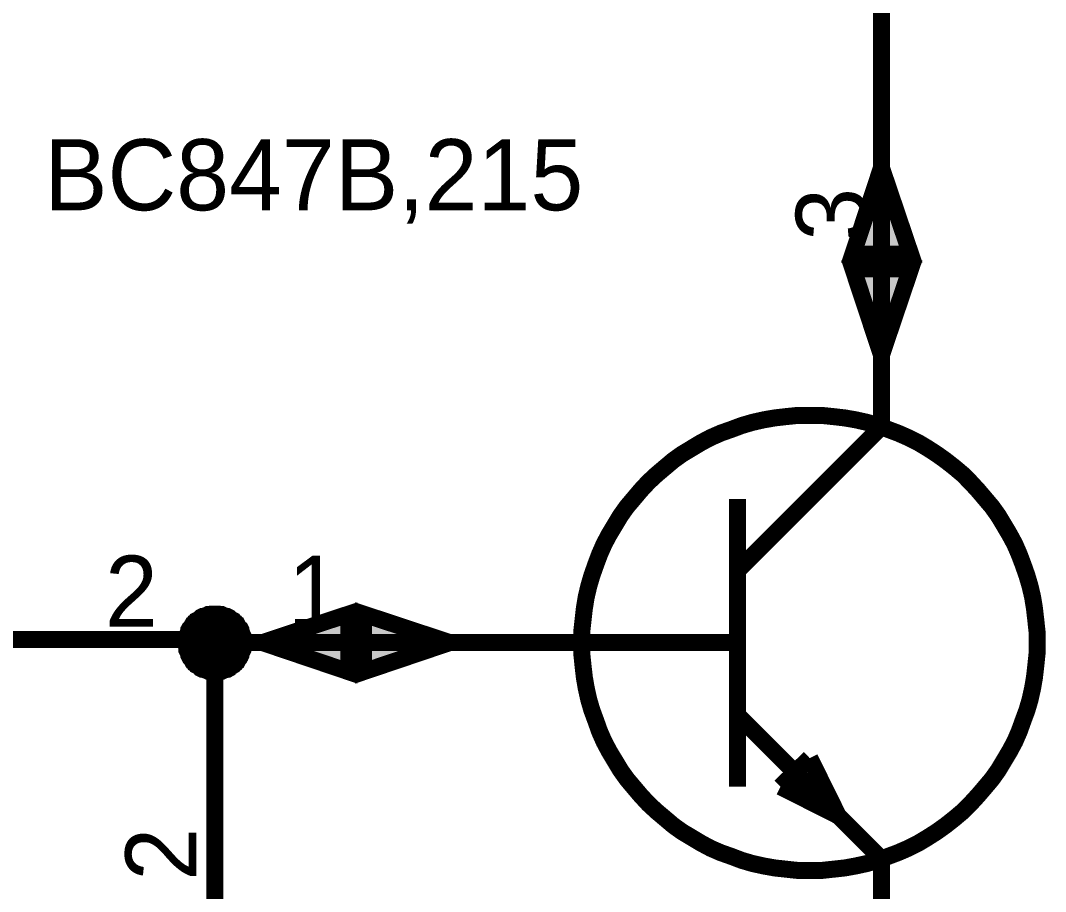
# Model space of a CAD drawing. Header units: millimetres. Extents: x 0 to 800, y 0 to 567.
# Drawn here: x 95.63 to 113.71, y 244.94 to 260.31 of the extents above; entities that cross this region are included whole.
import ezdxf

# ---------------------------------------------------------------- set-up
doc = ezdxf.new("R2010")
doc.units = ezdxf.units.MM
doc.layers.add('Sheet', color=255, linetype='Continuous')

msp = doc.modelspace()

# ---------------------------------------------------------------- linework, layer by layer
at = {"layer": 'Sheet'}
for points, const_width in [([(110.82, 267.609), (110.82, 264.317), (110.82, 256.947)], 0.3), ([(110.82, 254.405), (110.82, 256.947)], 0.3), ([(110.82, 253.14), (110.82, 254.405)], 0.3), ([(105.534, 249.332), (105.534, 249.533), (105.556, 249.735), (105.579, 249.937), (105.612, 250.138), (105.657, 250.329), (105.713, 250.519), (105.78, 250.709), (105.847, 250.889), (105.926, 251.068), (106.015, 251.236), (106.116, 251.404), (106.217, 251.572), (106.329, 251.729), (106.452, 251.874), (106.575, 252.02), (106.71, 252.165), (106.855, 252.3), (107.001, 252.423), (107.147, 252.546), (107.303, 252.658), (107.471, 252.759), (107.639, 252.86), (107.807, 252.949), (107.987, 253.028), (108.177, 253.095), (108.356, 253.162), (108.547, 253.218), (108.748, 253.263), (108.939, 253.296), (109.14, 253.319), (109.353, 253.341), (109.555, 253.341)], 0.3), ([(109.555, 253.341), (109.353, 253.341), (109.14, 253.319), (108.939, 253.296), (108.748, 253.263), (108.547, 253.218), (108.356, 253.162), (108.177, 253.095), (107.987, 253.028), (107.807, 252.949), (107.639, 252.86), (107.471, 252.759), (107.303, 252.658), (107.147, 252.546), (107.001, 252.423), (106.855, 252.3), (106.71, 252.165), (106.575, 252.02), (106.452, 251.874), (106.329, 251.729), (106.217, 251.572), (106.116, 251.404), (106.015, 251.236), (105.926, 251.068), (105.847, 250.889), (105.78, 250.709), (105.713, 250.519), (105.657, 250.329), (105.612, 250.138), (105.579, 249.937), (105.556, 249.735), (105.534, 249.533), (105.534, 249.332)], 0.3), ([(109.555, 253.341), (109.555, 253.341)], 0.3), ([(109.555, 253.341), (109.756, 253.341), (109.969, 253.319), (110.171, 253.296), (110.361, 253.263), (110.563, 253.218), (110.753, 253.162), (110.932, 253.095), (111.111, 253.028), (111.291, 252.949), (111.47, 252.86), (111.638, 252.759), (111.794, 252.658), (111.951, 252.546), (112.108, 252.423), (112.254, 252.3), (112.388, 252.165), (112.522, 252.02), (112.646, 251.874), (112.769, 251.729), (112.881, 251.572), (112.982, 251.404), (113.082, 251.236), (113.172, 251.068), (113.25, 250.889), (113.318, 250.709), (113.385, 250.519), (113.441, 250.329), (113.486, 250.138), (113.519, 249.937), (113.542, 249.735), (113.564, 249.533), (113.564, 249.332)], 0.3), ([(113.564, 249.332), (113.564, 249.533), (113.542, 249.735), (113.519, 249.937), (113.486, 250.138), (113.441, 250.329), (113.385, 250.519), (113.318, 250.709), (113.25, 250.889), (113.172, 251.068), (113.082, 251.236), (112.982, 251.404), (112.881, 251.572), (112.769, 251.729), (112.646, 251.874), (112.522, 252.02), (112.388, 252.165), (112.254, 252.3), (112.108, 252.423), (111.951, 252.546), (111.794, 252.658), (111.638, 252.759), (111.47, 252.86), (111.291, 252.949), (111.111, 253.028), (110.932, 253.095), (110.753, 253.162), (110.563, 253.218), (110.361, 253.263), (110.171, 253.296), (109.969, 253.319), (109.756, 253.341), (109.555, 253.341)], 0.3), ([(108.278, 250.597), (110.82, 253.14)], 0.3), ([(108.278, 251.863), (108.278, 246.79)], 0.3), ([(98.557, 249.332), (98.557, 249.354), (98.557, 249.388), (98.568, 249.41), (98.568, 249.433), (98.568, 249.455), (98.579, 249.477), (98.59, 249.511), (98.601, 249.533), (98.601, 249.556), (98.613, 249.578), (98.624, 249.589), (98.646, 249.612), (98.657, 249.634), (98.669, 249.657), (98.691, 249.668), (98.702, 249.69), (98.725, 249.701), (98.736, 249.724), (98.758, 249.735), (98.781, 249.746), (98.803, 249.769), (98.814, 249.78), (98.837, 249.791), (98.859, 249.791), (98.881, 249.802), (98.915, 249.813), (98.937, 249.825), (98.96, 249.825), (98.982, 249.825), (99.005, 249.836), (99.038, 249.836), (99.061, 249.836)], 0.3), ([(98.557, 249.332), (98.557, 249.354), (98.557, 249.388), (98.568, 249.41), (98.568, 249.433), (98.568, 249.455), (98.579, 249.477), (98.59, 249.511), (98.601, 249.533), (98.601, 249.556), (98.613, 249.578), (98.624, 249.589), (98.646, 249.612), (98.657, 249.634), (98.669, 249.657), (98.691, 249.668), (98.702, 249.69), (98.725, 249.701), (98.736, 249.724), (98.758, 249.735), (98.781, 249.746), (98.803, 249.769), (98.814, 249.78), (98.837, 249.791), (98.859, 249.791), (98.881, 249.802), (98.915, 249.813), (98.937, 249.825), (98.96, 249.825), (98.982, 249.825), (99.005, 249.836), (99.038, 249.836), (99.061, 249.836)], 0.3), ([(98.557, 249.332), (98.557, 249.354), (98.557, 249.388), (98.568, 249.41), (98.568, 249.433), (98.568, 249.455), (98.579, 249.477), (98.59, 249.511), (98.601, 249.533), (98.601, 249.556), (98.613, 249.578), (98.624, 249.589), (98.646, 249.612), (98.657, 249.634), (98.669, 249.657), (98.691, 249.668), (98.702, 249.69), (98.725, 249.701), (98.736, 249.724), (98.758, 249.735), (98.781, 249.746), (98.803, 249.769), (98.814, 249.78), (98.837, 249.791), (98.859, 249.791), (98.881, 249.802), (98.915, 249.813), (98.937, 249.825), (98.96, 249.825), (98.982, 249.825), (99.005, 249.836), (99.038, 249.836), (99.061, 249.836)], 0.3), ([(98.557, 249.332), (98.557, 249.354), (98.557, 249.388), (98.568, 249.41), (98.568, 249.433), (98.568, 249.455), (98.579, 249.477), (98.59, 249.511), (98.601, 249.533), (98.601, 249.556), (98.613, 249.578), (98.624, 249.589), (98.646, 249.612), (98.657, 249.634), (98.669, 249.657), (98.691, 249.668), (98.702, 249.69), (98.725, 249.701), (98.736, 249.724), (98.758, 249.735), (98.781, 249.746), (98.803, 249.769), (98.814, 249.78), (98.837, 249.791), (98.859, 249.791), (98.881, 249.802), (98.915, 249.813), (98.937, 249.825), (98.96, 249.825), (98.982, 249.825), (99.005, 249.836), (99.038, 249.836), (99.061, 249.836)], 0.3), ([(99.061, 249.836), (99.061, 249.836)], 0.3), ([(99.061, 249.836), (99.083, 249.836), (99.117, 249.836), (99.139, 249.825), (99.161, 249.825), (99.184, 249.825), (99.206, 249.813), (99.24, 249.802), (99.262, 249.791), (99.285, 249.791), (99.307, 249.78), (99.318, 249.769), (99.341, 249.746), (99.363, 249.735), (99.385, 249.724), (99.397, 249.701), (99.419, 249.69), (99.43, 249.668), (99.453, 249.657), (99.464, 249.634), (99.475, 249.612), (99.497, 249.589), (99.509, 249.578), (99.52, 249.556), (99.52, 249.533), (99.531, 249.511), (99.542, 249.477), (99.553, 249.455), (99.553, 249.433), (99.553, 249.41), (99.565, 249.388), (99.565, 249.354), (99.565, 249.332)], 0.3), ([(99.061, 249.836), (99.061, 249.836)], 0.3), ([(99.061, 249.836), (99.083, 249.836), (99.117, 249.836), (99.139, 249.825), (99.161, 249.825), (99.184, 249.825), (99.206, 249.813), (99.24, 249.802), (99.262, 249.791), (99.285, 249.791), (99.307, 249.78), (99.318, 249.769), (99.341, 249.746), (99.363, 249.735), (99.385, 249.724), (99.397, 249.701), (99.419, 249.69), (99.43, 249.668), (99.453, 249.657), (99.464, 249.634), (99.475, 249.612), (99.497, 249.589), (99.509, 249.578), (99.52, 249.556), (99.52, 249.533), (99.531, 249.511), (99.542, 249.477), (99.553, 249.455), (99.553, 249.433), (99.553, 249.41), (99.565, 249.388), (99.565, 249.354), (99.565, 249.332)], 0.3), ([(99.061, 249.836), (99.061, 249.836)], 0.3), ([(99.061, 249.836), (99.083, 249.836), (99.117, 249.836), (99.139, 249.825), (99.161, 249.825), (99.184, 249.825), (99.206, 249.813), (99.24, 249.802), (99.262, 249.791), (99.285, 249.791), (99.307, 249.78), (99.318, 249.769), (99.341, 249.746), (99.363, 249.735), (99.385, 249.724), (99.397, 249.701), (99.419, 249.69), (99.43, 249.668), (99.453, 249.657), (99.464, 249.634), (99.475, 249.612), (99.497, 249.589), (99.509, 249.578), (99.52, 249.556), (99.52, 249.533), (99.531, 249.511), (99.542, 249.477), (99.553, 249.455), (99.553, 249.433), (99.553, 249.41), (99.565, 249.388), (99.565, 249.354), (99.565, 249.332)], 0.3), ([(99.061, 249.836), (99.061, 249.836)], 0.3), ([(99.061, 249.836), (99.083, 249.836), (99.117, 249.836), (99.139, 249.825), (99.161, 249.825), (99.184, 249.825), (99.206, 249.813), (99.24, 249.802), (99.262, 249.791), (99.285, 249.791), (99.307, 249.78), (99.318, 249.769), (99.341, 249.746), (99.363, 249.735), (99.385, 249.724), (99.397, 249.701), (99.419, 249.69), (99.43, 249.668), (99.453, 249.657), (99.464, 249.634), (99.475, 249.612), (99.497, 249.589), (99.509, 249.578), (99.52, 249.556), (99.52, 249.533), (99.531, 249.511), (99.542, 249.477), (99.553, 249.455), (99.553, 249.433), (99.553, 249.41), (99.565, 249.388), (99.565, 249.354), (99.565, 249.332)], 0.3), ([(98.557, 249.332), (98.557, 249.354), (98.557, 249.388), (98.568, 249.41), (98.568, 249.433), (98.568, 249.455), (98.579, 249.477), (98.59, 249.511), (98.601, 249.533), (98.601, 249.556), (98.613, 249.578), (98.624, 249.589), (98.646, 249.612), (98.657, 249.634), (98.669, 249.657), (98.691, 249.668), (98.702, 249.69), (98.725, 249.701), (98.736, 249.724), (98.758, 249.735), (98.781, 249.746), (98.803, 249.769), (98.814, 249.78), (98.837, 249.791), (98.859, 249.791), (98.881, 249.802), (98.915, 249.813), (98.937, 249.825), (98.96, 249.825), (98.982, 249.825), (99.005, 249.836), (99.038, 249.836), (99.061, 249.836)], 0.0991), ([(98.557, 249.332), (98.557, 249.354), (98.557, 249.388), (98.568, 249.41), (98.568, 249.433), (98.568, 249.455), (98.579, 249.477), (98.59, 249.511), (98.601, 249.533), (98.601, 249.556), (98.613, 249.578), (98.624, 249.589), (98.646, 249.612), (98.657, 249.634), (98.669, 249.657), (98.691, 249.668), (98.702, 249.69), (98.725, 249.701), (98.736, 249.724), (98.758, 249.735), (98.781, 249.746), (98.803, 249.769), (98.814, 249.78), (98.837, 249.791), (98.859, 249.791), (98.881, 249.802), (98.915, 249.813), (98.937, 249.825), (98.96, 249.825), (98.982, 249.825), (99.005, 249.836), (99.038, 249.836), (99.061, 249.836)], 0.0991), ([(98.557, 249.332), (98.557, 249.354), (98.557, 249.388), (98.568, 249.41), (98.568, 249.433), (98.568, 249.455), (98.579, 249.477), (98.59, 249.511), (98.601, 249.533), (98.601, 249.556), (98.613, 249.578), (98.624, 249.589), (98.646, 249.612), (98.657, 249.634), (98.669, 249.657), (98.691, 249.668), (98.702, 249.69), (98.725, 249.701), (98.736, 249.724), (98.758, 249.735), (98.781, 249.746), (98.803, 249.769), (98.814, 249.78), (98.837, 249.791), (98.859, 249.791), (98.881, 249.802), (98.915, 249.813), (98.937, 249.825), (98.96, 249.825), (98.982, 249.825), (99.005, 249.836), (99.038, 249.836), (99.061, 249.836)], 0.0991), ([(98.557, 249.332), (98.557, 249.354), (98.557, 249.388), (98.568, 249.41), (98.568, 249.433), (98.568, 249.455), (98.579, 249.477), (98.59, 249.511), (98.601, 249.533), (98.601, 249.556), (98.613, 249.578), (98.624, 249.589), (98.646, 249.612), (98.657, 249.634), (98.669, 249.657), (98.691, 249.668), (98.702, 249.69), (98.725, 249.701), (98.736, 249.724), (98.758, 249.735), (98.781, 249.746), (98.803, 249.769), (98.814, 249.78), (98.837, 249.791), (98.859, 249.791), (98.881, 249.802), (98.915, 249.813), (98.937, 249.825), (98.96, 249.825), (98.982, 249.825), (99.005, 249.836), (99.038, 249.836), (99.061, 249.836)], 0.0991), ([(99.061, 249.836), (99.061, 249.836)], 0.0991), ([(99.061, 249.836), (99.083, 249.836), (99.117, 249.836), (99.139, 249.825), (99.161, 249.825), (99.184, 249.825), (99.206, 249.813), (99.24, 249.802), (99.262, 249.791), (99.285, 249.791), (99.307, 249.78), (99.318, 249.769), (99.341, 249.746), (99.363, 249.735), (99.385, 249.724), (99.397, 249.701), (99.419, 249.69), (99.43, 249.668), (99.453, 249.657), (99.464, 249.634), (99.475, 249.612), (99.497, 249.589), (99.509, 249.578), (99.52, 249.556), (99.52, 249.533), (99.531, 249.511), (99.542, 249.477), (99.553, 249.455), (99.553, 249.433), (99.553, 249.41), (99.565, 249.388), (99.565, 249.354), (99.565, 249.332)], 0.0991), ([(99.061, 249.836), (99.061, 249.836)], 0.0991), ([(99.061, 249.836), (99.083, 249.836), (99.117, 249.836), (99.139, 249.825), (99.161, 249.825), (99.184, 249.825), (99.206, 249.813), (99.24, 249.802), (99.262, 249.791), (99.285, 249.791), (99.307, 249.78), (99.318, 249.769), (99.341, 249.746), (99.363, 249.735), (99.385, 249.724), (99.397, 249.701), (99.419, 249.69), (99.43, 249.668), (99.453, 249.657), (99.464, 249.634), (99.475, 249.612), (99.497, 249.589), (99.509, 249.578), (99.52, 249.556), (99.52, 249.533), (99.531, 249.511), (99.542, 249.477), (99.553, 249.455), (99.553, 249.433), (99.553, 249.41), (99.565, 249.388), (99.565, 249.354), (99.565, 249.332)], 0.0991), ([(99.061, 249.836), (99.061, 249.836)], 0.0991), ([(99.061, 249.836), (99.083, 249.836), (99.117, 249.836), (99.139, 249.825), (99.161, 249.825), (99.184, 249.825), (99.206, 249.813), (99.24, 249.802), (99.262, 249.791), (99.285, 249.791), (99.307, 249.78), (99.318, 249.769), (99.341, 249.746), (99.363, 249.735), (99.385, 249.724), (99.397, 249.701), (99.419, 249.69), (99.43, 249.668), (99.453, 249.657), (99.464, 249.634), (99.475, 249.612), (99.497, 249.589), (99.509, 249.578), (99.52, 249.556), (99.52, 249.533), (99.531, 249.511), (99.542, 249.477), (99.553, 249.455), (99.553, 249.433), (99.553, 249.41), (99.565, 249.388), (99.565, 249.354), (99.565, 249.332)], 0.0991), ([(99.061, 249.836), (99.061, 249.836)], 0.0991), ([(99.061, 249.836), (99.083, 249.836), (99.117, 249.836), (99.139, 249.825), (99.161, 249.825), (99.184, 249.825), (99.206, 249.813), (99.24, 249.802), (99.262, 249.791), (99.285, 249.791), (99.307, 249.78), (99.318, 249.769), (99.341, 249.746), (99.363, 249.735), (99.385, 249.724), (99.397, 249.701), (99.419, 249.69), (99.43, 249.668), (99.453, 249.657), (99.464, 249.634), (99.475, 249.612), (99.497, 249.589), (99.509, 249.578), (99.52, 249.556), (99.52, 249.533), (99.531, 249.511), (99.542, 249.477), (99.553, 249.455), (99.553, 249.433), (99.553, 249.41), (99.565, 249.388), (99.565, 249.354), (99.565, 249.332)], 0.0991), ([(95.04, 249.388), (97.537, 249.388)], 0.3), ([(97.537, 249.388), (99.061, 249.388), (99.061, 249.332), (100.662, 249.332)], 0.3), ([(99.061, 248.817), (99.038, 248.817), (99.005, 248.817), (98.982, 248.828), (98.96, 248.828), (98.937, 248.828), (98.915, 248.839), (98.881, 248.85), (98.859, 248.861), (98.837, 248.861), (98.814, 248.873), (98.803, 248.895), (98.781, 248.906), (98.758, 248.917), (98.736, 248.929), (98.725, 248.951), (98.702, 248.962), (98.691, 248.985), (98.669, 248.996), (98.657, 249.018), (98.646, 249.041), (98.624, 249.063), (98.613, 249.085), (98.601, 249.108), (98.601, 249.13), (98.59, 249.153), (98.579, 249.175), (98.568, 249.197), (98.568, 249.231), (98.568, 249.253), (98.557, 249.276), (98.557, 249.309), (98.557, 249.332)], 0.3), ([(98.557, 249.332), (98.557, 249.332)], 0.3), ([(99.061, 248.817), (99.038, 248.817), (99.005, 248.817), (98.982, 248.828), (98.96, 248.828), (98.937, 248.828), (98.915, 248.839), (98.881, 248.85), (98.859, 248.861), (98.837, 248.861), (98.814, 248.873), (98.803, 248.895), (98.781, 248.906), (98.758, 248.917), (98.736, 248.929), (98.725, 248.951), (98.702, 248.962), (98.691, 248.985), (98.669, 248.996), (98.657, 249.018), (98.646, 249.041), (98.624, 249.063), (98.613, 249.085), (98.601, 249.108), (98.601, 249.13), (98.59, 249.153), (98.579, 249.175), (98.568, 249.197), (98.568, 249.231), (98.568, 249.253), (98.557, 249.276), (98.557, 249.309), (98.557, 249.332)], 0.3), ([(98.557, 249.332), (98.557, 249.332)], 0.3), ([(99.061, 248.817), (99.038, 248.817), (99.005, 248.817), (98.982, 248.828), (98.96, 248.828), (98.937, 248.828), (98.915, 248.839), (98.881, 248.85), (98.859, 248.861), (98.837, 248.861), (98.814, 248.873), (98.803, 248.895), (98.781, 248.906), (98.758, 248.917), (98.736, 248.929), (98.725, 248.951), (98.702, 248.962), (98.691, 248.985), (98.669, 248.996), (98.657, 249.018), (98.646, 249.041), (98.624, 249.063), (98.613, 249.085), (98.601, 249.108), (98.601, 249.13), (98.59, 249.153), (98.579, 249.175), (98.568, 249.197), (98.568, 249.231), (98.568, 249.253), (98.557, 249.276), (98.557, 249.309), (98.557, 249.332)], 0.3), ([(98.557, 249.332), (98.557, 249.332)], 0.3), ([(99.061, 248.817), (99.038, 248.817), (99.005, 248.817), (98.982, 248.828), (98.96, 248.828), (98.937, 248.828), (98.915, 248.839), (98.881, 248.85), (98.859, 248.861), (98.837, 248.861), (98.814, 248.873), (98.803, 248.895), (98.781, 248.906), (98.758, 248.917), (98.736, 248.929), (98.725, 248.951), (98.702, 248.962), (98.691, 248.985), (98.669, 248.996), (98.657, 249.018), (98.646, 249.041), (98.624, 249.063), (98.613, 249.085), (98.601, 249.108), (98.601, 249.13), (98.59, 249.153), (98.579, 249.175), (98.568, 249.197), (98.568, 249.231), (98.568, 249.253), (98.557, 249.276), (98.557, 249.309), (98.557, 249.332)], 0.3), ([(98.557, 249.332), (98.557, 249.332)], 0.3), ([(99.061, 248.817), (99.038, 248.817), (99.005, 248.817), (98.982, 248.828), (98.96, 248.828), (98.937, 248.828), (98.915, 248.839), (98.881, 248.85), (98.859, 248.861), (98.837, 248.861), (98.814, 248.873), (98.803, 248.895), (98.781, 248.906), (98.758, 248.917), (98.736, 248.929), (98.725, 248.951), (98.702, 248.962), (98.691, 248.985), (98.669, 248.996), (98.657, 249.018), (98.646, 249.041), (98.624, 249.063), (98.613, 249.085), (98.601, 249.108), (98.601, 249.13), (98.59, 249.153), (98.579, 249.175), (98.568, 249.197), (98.568, 249.231), (98.568, 249.253), (98.557, 249.276), (98.557, 249.309), (98.557, 249.332)], 0.0991), ([(98.557, 249.332), (98.557, 249.332)], 0.0991), ([(99.061, 248.817), (99.038, 248.817), (99.005, 248.817), (98.982, 248.828), (98.96, 248.828), (98.937, 248.828), (98.915, 248.839), (98.881, 248.85), (98.859, 248.861), (98.837, 248.861), (98.814, 248.873), (98.803, 248.895), (98.781, 248.906), (98.758, 248.917), (98.736, 248.929), (98.725, 248.951), (98.702, 248.962), (98.691, 248.985), (98.669, 248.996), (98.657, 249.018), (98.646, 249.041), (98.624, 249.063), (98.613, 249.085), (98.601, 249.108), (98.601, 249.13), (98.59, 249.153), (98.579, 249.175), (98.568, 249.197), (98.568, 249.231), (98.568, 249.253), (98.557, 249.276), (98.557, 249.309), (98.557, 249.332)], 0.0991), ([(98.557, 249.332), (98.557, 249.332)], 0.0991), ([(99.061, 248.817), (99.038, 248.817), (99.005, 248.817), (98.982, 248.828), (98.96, 248.828), (98.937, 248.828), (98.915, 248.839), (98.881, 248.85), (98.859, 248.861), (98.837, 248.861), (98.814, 248.873), (98.803, 248.895), (98.781, 248.906), (98.758, 248.917), (98.736, 248.929), (98.725, 248.951), (98.702, 248.962), (98.691, 248.985), (98.669, 248.996), (98.657, 249.018), (98.646, 249.041), (98.624, 249.063), (98.613, 249.085), (98.601, 249.108), (98.601, 249.13), (98.59, 249.153), (98.579, 249.175), (98.568, 249.197), (98.568, 249.231), (98.568, 249.253), (98.557, 249.276), (98.557, 249.309), (98.557, 249.332)], 0.0991), ([(98.557, 249.332), (98.557, 249.332)], 0.0991), ([(99.061, 248.817), (99.038, 248.817), (99.005, 248.817), (98.982, 248.828), (98.96, 248.828), (98.937, 248.828), (98.915, 248.839), (98.881, 248.85), (98.859, 248.861), (98.837, 248.861), (98.814, 248.873), (98.803, 248.895), (98.781, 248.906), (98.758, 248.917), (98.736, 248.929), (98.725, 248.951), (98.702, 248.962), (98.691, 248.985), (98.669, 248.996), (98.657, 249.018), (98.646, 249.041), (98.624, 249.063), (98.613, 249.085), (98.601, 249.108), (98.601, 249.13), (98.59, 249.153), (98.579, 249.175), (98.568, 249.197), (98.568, 249.231), (98.568, 249.253), (98.557, 249.276), (98.557, 249.309), (98.557, 249.332)], 0.0991), ([(98.557, 249.332), (98.557, 249.332)], 0.0991), ([(99.061, 248.122), (99.061, 249.332)], 0.3), ([(99.565, 249.332), (99.565, 249.309), (99.565, 249.276), (99.553, 249.253), (99.553, 249.231), (99.553, 249.197), (99.542, 249.175), (99.531, 249.153), (99.52, 249.13), (99.52, 249.108), (99.509, 249.085), (99.497, 249.063), (99.475, 249.041), (99.464, 249.018), (99.453, 248.996), (99.43, 248.985), (99.419, 248.962), (99.397, 248.951), (99.385, 248.929), (99.363, 248.917), (99.341, 248.906), (99.318, 248.895), (99.307, 248.873), (99.285, 248.861), (99.262, 248.861), (99.24, 248.85), (99.206, 248.839), (99.184, 248.828), (99.161, 248.828), (99.139, 248.828), (99.117, 248.817), (99.083, 248.817), (99.061, 248.817)], 0.3), ([(99.565, 249.332), (99.565, 249.309), (99.565, 249.276), (99.553, 249.253), (99.553, 249.231), (99.553, 249.197), (99.542, 249.175), (99.531, 249.153), (99.52, 249.13), (99.52, 249.108), (99.509, 249.085), (99.497, 249.063), (99.475, 249.041), (99.464, 249.018), (99.453, 248.996), (99.43, 248.985), (99.419, 248.962), (99.397, 248.951), (99.385, 248.929), (99.363, 248.917), (99.341, 248.906), (99.318, 248.895), (99.307, 248.873), (99.285, 248.861), (99.262, 248.861), (99.24, 248.85), (99.206, 248.839), (99.184, 248.828), (99.161, 248.828), (99.139, 248.828), (99.117, 248.817), (99.083, 248.817), (99.061, 248.817)], 0.3), ([(99.565, 249.332), (99.565, 249.309), (99.565, 249.276), (99.553, 249.253), (99.553, 249.231), (99.553, 249.197), (99.542, 249.175), (99.531, 249.153), (99.52, 249.13), (99.52, 249.108), (99.509, 249.085), (99.497, 249.063), (99.475, 249.041), (99.464, 249.018), (99.453, 248.996), (99.43, 248.985), (99.419, 248.962), (99.397, 248.951), (99.385, 248.929), (99.363, 248.917), (99.341, 248.906), (99.318, 248.895), (99.307, 248.873), (99.285, 248.861), (99.262, 248.861), (99.24, 248.85), (99.206, 248.839), (99.184, 248.828), (99.161, 248.828), (99.139, 248.828), (99.117, 248.817), (99.083, 248.817), (99.061, 248.817)], 0.3), ([(99.565, 249.332), (99.565, 249.309), (99.565, 249.276), (99.553, 249.253), (99.553, 249.231), (99.553, 249.197), (99.542, 249.175), (99.531, 249.153), (99.52, 249.13), (99.52, 249.108), (99.509, 249.085), (99.497, 249.063), (99.475, 249.041), (99.464, 249.018), (99.453, 248.996), (99.43, 248.985), (99.419, 248.962), (99.397, 248.951), (99.385, 248.929), (99.363, 248.917), (99.341, 248.906), (99.318, 248.895), (99.307, 248.873), (99.285, 248.861), (99.262, 248.861), (99.24, 248.85), (99.206, 248.839), (99.184, 248.828), (99.161, 248.828), (99.139, 248.828), (99.117, 248.817), (99.083, 248.817), (99.061, 248.817)], 0.3), ([(99.565, 249.332), (99.565, 249.309), (99.565, 249.276), (99.553, 249.253), (99.553, 249.231), (99.553, 249.197), (99.542, 249.175), (99.531, 249.153), (99.52, 249.13), (99.52, 249.108), (99.509, 249.085), (99.497, 249.063), (99.475, 249.041), (99.464, 249.018), (99.453, 248.996), (99.43, 248.985), (99.419, 248.962), (99.397, 248.951), (99.385, 248.929), (99.363, 248.917), (99.341, 248.906), (99.318, 248.895), (99.307, 248.873), (99.285, 248.861), (99.262, 248.861), (99.24, 248.85), (99.206, 248.839), (99.184, 248.828), (99.161, 248.828), (99.139, 248.828), (99.117, 248.817), (99.083, 248.817), (99.061, 248.817)], 0.0991), ([(99.565, 249.332), (99.565, 249.309), (99.565, 249.276), (99.553, 249.253), (99.553, 249.231), (99.553, 249.197), (99.542, 249.175), (99.531, 249.153), (99.52, 249.13), (99.52, 249.108), (99.509, 249.085), (99.497, 249.063), (99.475, 249.041), (99.464, 249.018), (99.453, 248.996), (99.43, 248.985), (99.419, 248.962), (99.397, 248.951), (99.385, 248.929), (99.363, 248.917), (99.341, 248.906), (99.318, 248.895), (99.307, 248.873), (99.285, 248.861), (99.262, 248.861), (99.24, 248.85), (99.206, 248.839), (99.184, 248.828), (99.161, 248.828), (99.139, 248.828), (99.117, 248.817), (99.083, 248.817), (99.061, 248.817)], 0.0991), ([(99.565, 249.332), (99.565, 249.309), (99.565, 249.276), (99.553, 249.253), (99.553, 249.231), (99.553, 249.197), (99.542, 249.175), (99.531, 249.153), (99.52, 249.13), (99.52, 249.108), (99.509, 249.085), (99.497, 249.063), (99.475, 249.041), (99.464, 249.018), (99.453, 248.996), (99.43, 248.985), (99.419, 248.962), (99.397, 248.951), (99.385, 248.929), (99.363, 248.917), (99.341, 248.906), (99.318, 248.895), (99.307, 248.873), (99.285, 248.861), (99.262, 248.861), (99.24, 248.85), (99.206, 248.839), (99.184, 248.828), (99.161, 248.828), (99.139, 248.828), (99.117, 248.817), (99.083, 248.817), (99.061, 248.817)], 0.0991), ([(99.565, 249.332), (99.565, 249.309), (99.565, 249.276), (99.553, 249.253), (99.553, 249.231), (99.553, 249.197), (99.542, 249.175), (99.531, 249.153), (99.52, 249.13), (99.52, 249.108), (99.509, 249.085), (99.497, 249.063), (99.475, 249.041), (99.464, 249.018), (99.453, 248.996), (99.43, 248.985), (99.419, 248.962), (99.397, 248.951), (99.385, 248.929), (99.363, 248.917), (99.341, 248.906), (99.318, 248.895), (99.307, 248.873), (99.285, 248.861), (99.262, 248.861), (99.24, 248.85), (99.206, 248.839), (99.184, 248.828), (99.161, 248.828), (99.139, 248.828), (99.117, 248.817), (99.083, 248.817), (99.061, 248.817)], 0.0991), ([(99.565, 249.332), (99.565, 249.332), (99.565, 249.332), (99.565, 249.332), (99.565, 249.332), (99.565, 249.332), (99.565, 249.332), (99.565, 249.332), (99.565, 249.332), (99.565, 249.332), (99.565, 249.332), (99.565, 249.332), (99.565, 249.332), (99.565, 249.332), (99.565, 249.332), (99.565, 249.332), (99.565, 249.332), (99.565, 249.332), (99.565, 249.332), (99.565, 249.332), (99.565, 249.332), (99.565, 249.332), (99.565, 249.332), (99.565, 249.332), (99.565, 249.332), (99.565, 249.332), (99.565, 249.332), (99.565, 249.332), (99.565, 249.332), (99.565, 249.332), (99.565, 249.332), (99.565, 249.332), (99.565, 249.332)], 0.3), ([(99.565, 249.332), (99.565, 249.332)], 0.3), ([(99.565, 249.332), (99.565, 249.332), (99.565, 249.332), (99.565, 249.332), (99.565, 249.332), (99.565, 249.332), (99.565, 249.332), (99.565, 249.332), (99.565, 249.332), (99.565, 249.332), (99.565, 249.332), (99.565, 249.332), (99.565, 249.332), (99.565, 249.332), (99.565, 249.332), (99.565, 249.332), (99.565, 249.332), (99.565, 249.332), (99.565, 249.332), (99.565, 249.332), (99.565, 249.332), (99.565, 249.332), (99.565, 249.332), (99.565, 249.332), (99.565, 249.332), (99.565, 249.332), (99.565, 249.332), (99.565, 249.332), (99.565, 249.332), (99.565, 249.332), (99.565, 249.332), (99.565, 249.332), (99.565, 249.332)], 0.3), ([(99.565, 249.332), (99.565, 249.332)], 0.3), ([(99.565, 249.332), (99.565, 249.332), (99.565, 249.332), (99.565, 249.332), (99.565, 249.332), (99.565, 249.332), (99.565, 249.332), (99.565, 249.332), (99.565, 249.332), (99.565, 249.332), (99.565, 249.332), (99.565, 249.332), (99.565, 249.332), (99.565, 249.332), (99.565, 249.332), (99.565, 249.332), (99.565, 249.332), (99.565, 249.332), (99.565, 249.332), (99.565, 249.332), (99.565, 249.332), (99.565, 249.332), (99.565, 249.332), (99.565, 249.332), (99.565, 249.332), (99.565, 249.332), (99.565, 249.332), (99.565, 249.332), (99.565, 249.332), (99.565, 249.332), (99.565, 249.332), (99.565, 249.332), (99.565, 249.332)], 0.3), ([(99.565, 249.332), (99.565, 249.332)], 0.3), ([(99.565, 249.332), (99.565, 249.332), (99.565, 249.332), (99.565, 249.332), (99.565, 249.332), (99.565, 249.332), (99.565, 249.332), (99.565, 249.332), (99.565, 249.332), (99.565, 249.332), (99.565, 249.332), (99.565, 249.332), (99.565, 249.332), (99.565, 249.332), (99.565, 249.332), (99.565, 249.332), (99.565, 249.332), (99.565, 249.332), (99.565, 249.332), (99.565, 249.332), (99.565, 249.332), (99.565, 249.332), (99.565, 249.332), (99.565, 249.332), (99.565, 249.332), (99.565, 249.332), (99.565, 249.332), (99.565, 249.332), (99.565, 249.332), (99.565, 249.332), (99.565, 249.332), (99.565, 249.332), (99.565, 249.332)], 0.3), ([(99.565, 249.332), (99.565, 249.332)], 0.3), ([(99.565, 249.332), (99.565, 249.332), (99.565, 249.332), (99.565, 249.332), (99.565, 249.332), (99.565, 249.332), (99.565, 249.332), (99.565, 249.332), (99.565, 249.332), (99.565, 249.332), (99.565, 249.332), (99.565, 249.332), (99.565, 249.332), (99.565, 249.332), (99.565, 249.332), (99.565, 249.332), (99.565, 249.332), (99.565, 249.332), (99.565, 249.332), (99.565, 249.332), (99.565, 249.332), (99.565, 249.332), (99.565, 249.332), (99.565, 249.332), (99.565, 249.332), (99.565, 249.332), (99.565, 249.332), (99.565, 249.332), (99.565, 249.332), (99.565, 249.332), (99.565, 249.332), (99.565, 249.332), (99.565, 249.332)], 0.0991), ([(99.565, 249.332), (99.565, 249.332)], 0.0991), ([(99.565, 249.332), (99.565, 249.332), (99.565, 249.332), (99.565, 249.332), (99.565, 249.332), (99.565, 249.332), (99.565, 249.332), (99.565, 249.332), (99.565, 249.332), (99.565, 249.332), (99.565, 249.332), (99.565, 249.332), (99.565, 249.332), (99.565, 249.332), (99.565, 249.332), (99.565, 249.332), (99.565, 249.332), (99.565, 249.332), (99.565, 249.332), (99.565, 249.332), (99.565, 249.332), (99.565, 249.332), (99.565, 249.332), (99.565, 249.332), (99.565, 249.332), (99.565, 249.332), (99.565, 249.332), (99.565, 249.332), (99.565, 249.332), (99.565, 249.332), (99.565, 249.332), (99.565, 249.332), (99.565, 249.332)], 0.0991), ([(99.565, 249.332), (99.565, 249.332)], 0.0991), ([(99.565, 249.332), (99.565, 249.332), (99.565, 249.332), (99.565, 249.332), (99.565, 249.332), (99.565, 249.332), (99.565, 249.332), (99.565, 249.332), (99.565, 249.332), (99.565, 249.332), (99.565, 249.332), (99.565, 249.332), (99.565, 249.332), (99.565, 249.332), (99.565, 249.332), (99.565, 249.332), (99.565, 249.332), (99.565, 249.332), (99.565, 249.332), (99.565, 249.332), (99.565, 249.332), (99.565, 249.332), (99.565, 249.332), (99.565, 249.332), (99.565, 249.332), (99.565, 249.332), (99.565, 249.332), (99.565, 249.332), (99.565, 249.332), (99.565, 249.332), (99.565, 249.332), (99.565, 249.332), (99.565, 249.332)], 0.0991), ([(99.565, 249.332), (99.565, 249.332)], 0.0991), ([(99.565, 249.332), (99.565, 249.332), (99.565, 249.332), (99.565, 249.332), (99.565, 249.332), (99.565, 249.332), (99.565, 249.332), (99.565, 249.332), (99.565, 249.332), (99.565, 249.332), (99.565, 249.332), (99.565, 249.332), (99.565, 249.332), (99.565, 249.332), (99.565, 249.332), (99.565, 249.332), (99.565, 249.332), (99.565, 249.332), (99.565, 249.332), (99.565, 249.332), (99.565, 249.332), (99.565, 249.332), (99.565, 249.332), (99.565, 249.332), (99.565, 249.332), (99.565, 249.332), (99.565, 249.332), (99.565, 249.332), (99.565, 249.332), (99.565, 249.332), (99.565, 249.332), (99.565, 249.332), (99.565, 249.332)], 0.0991), ([(99.565, 249.332), (99.565, 249.332)], 0.0991), ([(103.204, 249.332), (100.662, 249.332)], 0.3), ([(103.204, 249.332), (108.278, 249.332)], 0.3), ([(109.555, 245.311), (109.353, 245.311), (109.14, 245.334), (108.939, 245.356), (108.748, 245.39), (108.547, 245.434), (108.356, 245.49), (108.177, 245.558), (107.987, 245.625), (107.807, 245.703), (107.639, 245.793), (107.471, 245.894), (107.303, 245.994), (107.147, 246.106), (107.001, 246.23), (106.855, 246.353), (106.71, 246.487), (106.575, 246.633), (106.452, 246.778), (106.329, 246.924), (106.217, 247.081), (106.116, 247.249), (106.015, 247.417), (105.926, 247.585), (105.847, 247.764), (105.78, 247.954), (105.713, 248.134), (105.657, 248.324), (105.612, 248.526), (105.579, 248.716), (105.556, 248.917), (105.534, 249.13), (105.534, 249.332)], 0.3), ([(105.534, 249.332), (105.534, 249.332)], 0.3), ([(105.534, 249.332), (105.534, 249.13), (105.556, 248.917), (105.579, 248.716), (105.612, 248.526), (105.657, 248.324), (105.713, 248.134), (105.78, 247.954), (105.847, 247.764), (105.926, 247.585), (106.015, 247.417), (106.116, 247.249), (106.217, 247.081), (106.329, 246.924), (106.452, 246.778), (106.575, 246.633), (106.71, 246.487), (106.855, 246.353), (107.001, 246.23), (107.147, 246.106), (107.303, 245.994), (107.471, 245.894), (107.639, 245.793), (107.807, 245.703), (107.987, 245.625), (108.177, 245.558), (108.356, 245.49), (108.547, 245.434), (108.748, 245.39), (108.939, 245.356), (109.14, 245.334), (109.353, 245.311), (109.555, 245.311)], 0.3), ([(113.564, 249.332), (113.564, 249.13), (113.542, 248.917), (113.519, 248.716), (113.486, 248.526), (113.441, 248.324), (113.385, 248.134), (113.318, 247.954), (113.25, 247.764), (113.172, 247.585), (113.082, 247.417), (112.982, 247.249), (112.881, 247.081), (112.769, 246.924), (112.646, 246.778), (112.522, 246.633), (112.388, 246.487), (112.254, 246.353), (112.108, 246.23), (111.951, 246.106), (111.794, 245.994), (111.638, 245.894), (111.47, 245.793), (111.291, 245.703), (111.111, 245.625), (110.932, 245.558), (110.753, 245.49), (110.563, 245.434), (110.361, 245.39), (110.171, 245.356), (109.969, 245.334), (109.756, 245.311), (109.555, 245.311)], 0.3), ([(109.555, 245.311), (109.756, 245.311), (109.969, 245.334), (110.171, 245.356), (110.361, 245.39), (110.563, 245.434), (110.753, 245.49), (110.932, 245.558), (111.111, 245.625), (111.291, 245.703), (111.47, 245.793), (111.638, 245.894), (111.794, 245.994), (111.951, 246.106), (112.108, 246.23), (112.254, 246.353), (112.388, 246.487), (112.522, 246.633), (112.646, 246.778), (112.769, 246.924), (112.881, 247.081), (112.982, 247.249), (113.082, 247.417), (113.172, 247.585), (113.25, 247.764), (113.318, 247.954), (113.385, 248.134), (113.441, 248.324), (113.486, 248.526), (113.519, 248.716), (113.542, 248.917), (113.564, 249.13), (113.564, 249.332)], 0.3), ([(113.564, 249.332), (113.564, 249.332), (113.564, 249.332), (113.564, 249.332), (113.564, 249.332), (113.564, 249.332), (113.564, 249.332), (113.564, 249.332), (113.564, 249.332), (113.564, 249.332), (113.564, 249.332), (113.564, 249.332), (113.564, 249.332), (113.564, 249.332), (113.564, 249.332), (113.564, 249.332), (113.564, 249.332), (113.564, 249.332), (113.564, 249.332), (113.564, 249.332), (113.564, 249.332), (113.564, 249.332), (113.564, 249.332), (113.564, 249.332), (113.564, 249.332), (113.564, 249.332), (113.564, 249.332), (113.564, 249.332), (113.564, 249.332), (113.564, 249.332), (113.564, 249.332), (113.564, 249.332), (113.564, 249.332)], 0.3), ([(113.564, 249.332), (113.564, 249.332)], 0.3), ([(99.061, 243.038), (99.061, 248.122)], 0.3), ([(108.278, 248.055), (110.82, 245.513)], 0.3), ([(109.039, 246.79), (109.555, 247.294)], 0.3), ([(109.555, 247.294), (110.059, 246.274)], 0.3), ([(110.059, 246.274), (109.039, 246.79)], 0.3), ([(110.82, 245.513), (110.82, 244.247)], 0.3), ([(109.555, 245.311), (109.555, 245.311)], 0.3)]:
    msp.add_lwpolyline(points, dxfattribs=dict(at, const_width=const_width))
for points, const_width in [([(110.316, 256.186), (111.335, 256.186), (110.82, 257.709), (110.316, 256.186)], 0.3), ([(110.316, 256.186), (111.335, 256.186), (110.82, 257.709), (110.316, 256.186)], 0.0991), ([(110.316, 255.928), (110.82, 254.405), (111.335, 255.928), (110.316, 255.928)], 0.3), ([(110.316, 255.928), (110.82, 254.405), (111.335, 255.928), (110.316, 255.928)], 0.0991), ([(101.424, 249.836), (101.424, 248.817), (99.901, 249.332), (101.424, 249.836)], 0.3), ([(101.424, 249.836), (101.424, 248.817), (99.901, 249.332), (101.424, 249.836)], 0.0991), ([(101.681, 249.836), (103.204, 249.332), (101.681, 248.817), (101.681, 249.836)], 0.3), ([(101.681, 249.836), (103.204, 249.332), (101.681, 248.817), (101.681, 249.836)], 0.0991)]:
    msp.add_lwpolyline(points, close=True, dxfattribs=dict(at, const_width=const_width))
at = {"layer": 'Sheet', "const_width": 0.508}
msp.add_lwpolyline([(98.803, 249.331, 1), (99.311, 249.331, 1)], format="xyb", close=True, dxfattribs=at)
at = {"layer": 'Sheet'}
for points in [[(111.393, 256.14), (110.817, 257.87), (110.24, 256.14)], [(110.24, 255.985), (110.817, 254.255), (111.393, 255.985)], [(101.468, 249.908), (99.738, 249.331), (101.468, 248.754)], [(101.623, 248.754), (103.353, 249.331), (101.623, 249.908)]]:
    msp.add_solid(points, dxfattribs=at)

# ---------------------------------------------------------------- texts
for s, height, p in [('BC847B,215', 1.2543, (96.048, 256.959)), ('2', 1.254, (97.123, 249.612)), ('1', 1.254, (100.348, 249.612))]:
    msp.add_text(s, height=height, dxfattribs=at).set_placement(p)
for s, p in [('3', (110.563, 256.421)), ('2', (98.736, 245.132))]:
    msp.add_text(s, height=1.254, rotation=90, dxfattribs=at).set_placement(p)

doc.saveas('drawing.dxf')
